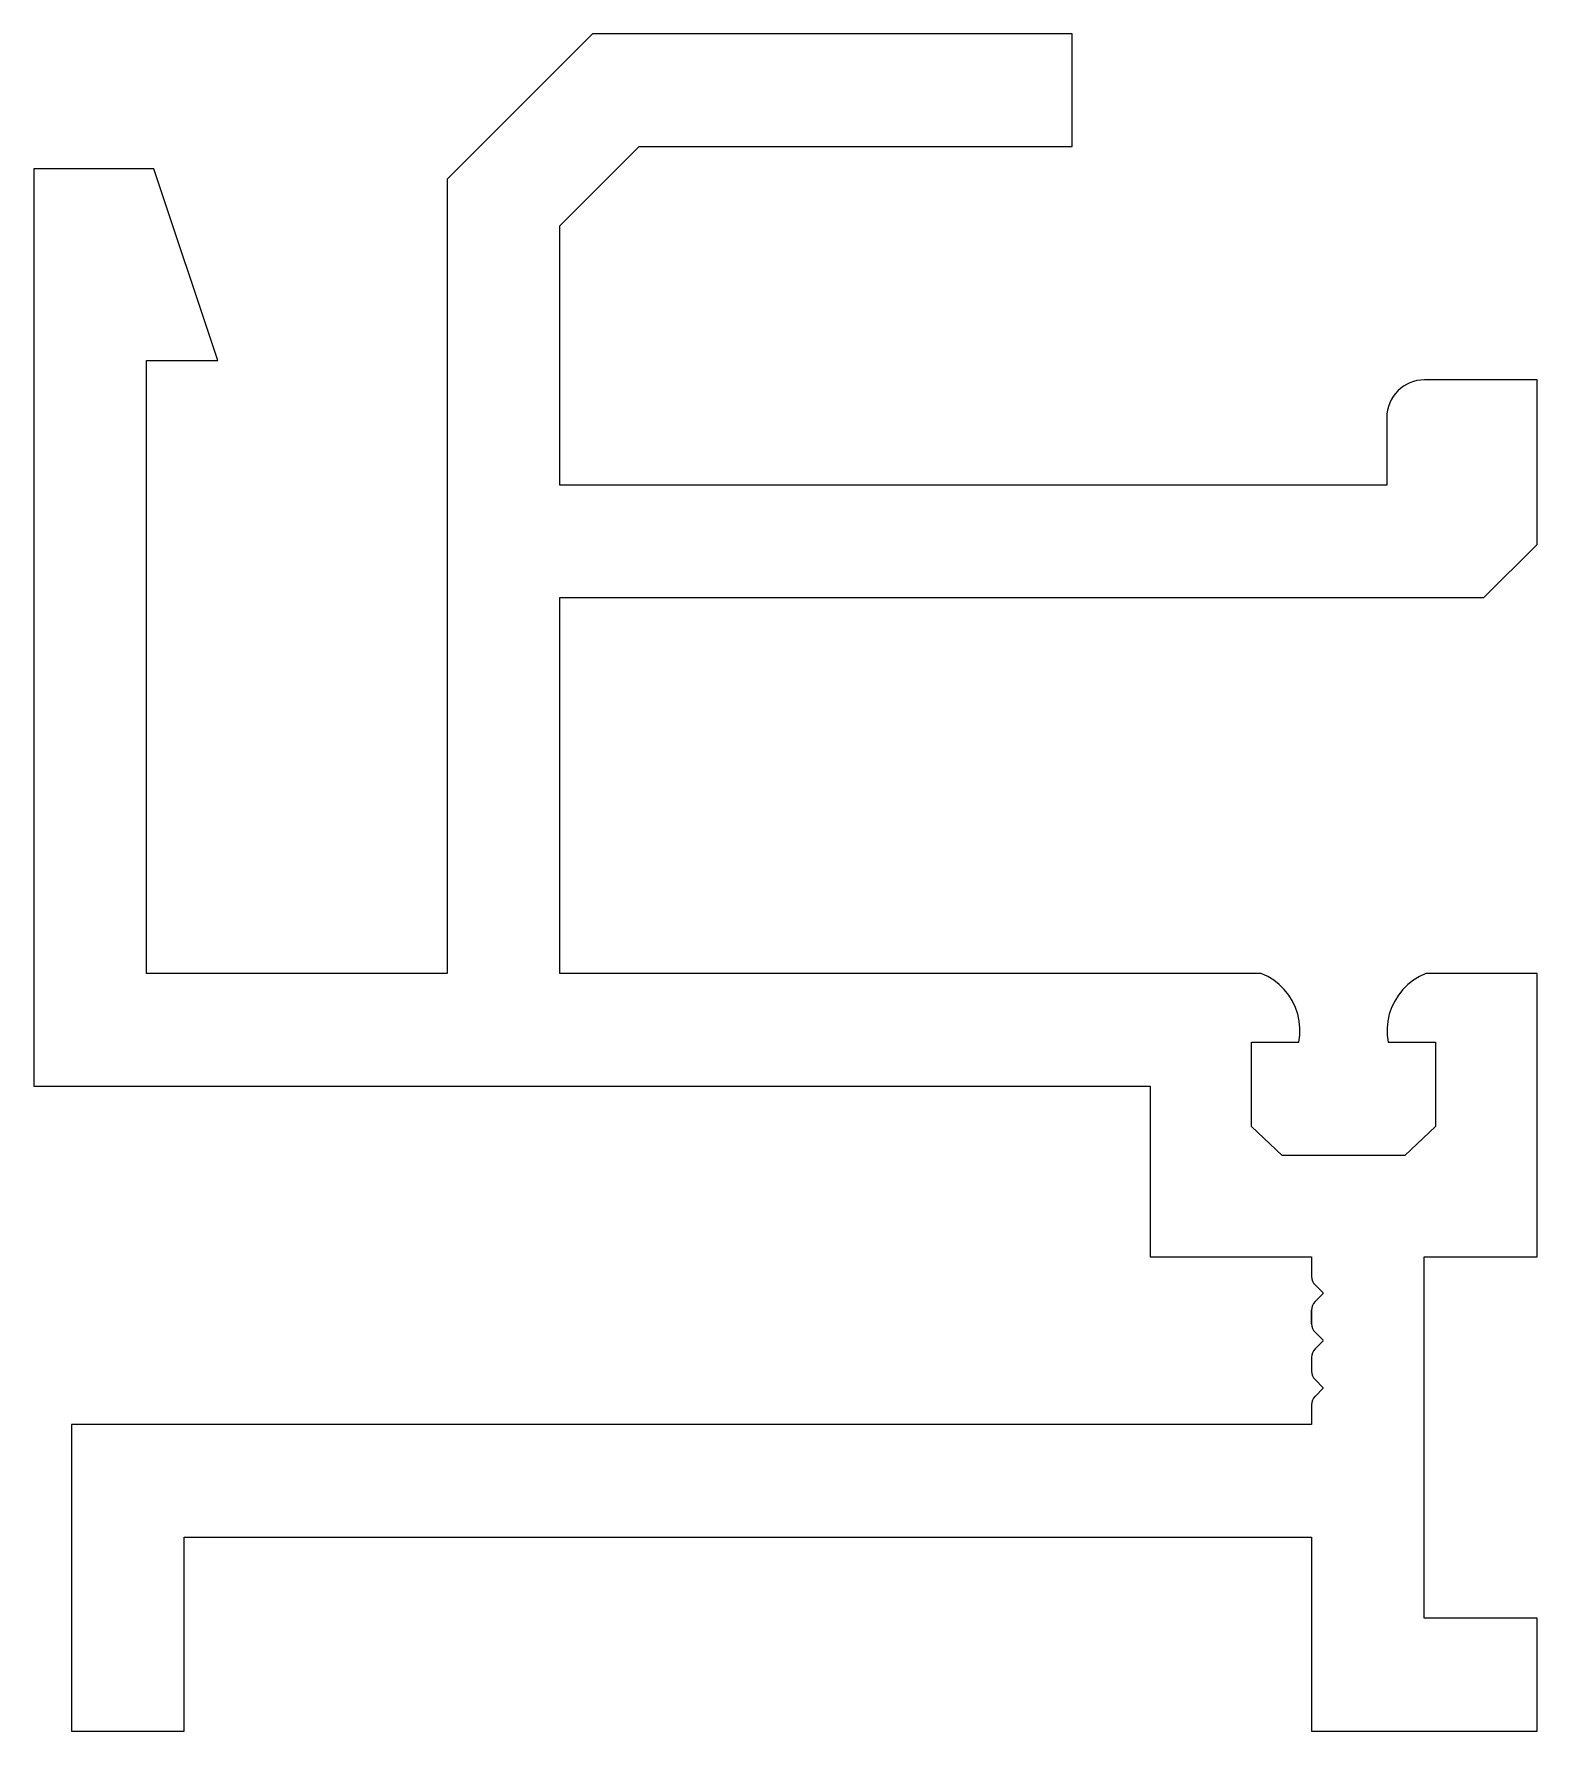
# Model space of a CAD drawing. Extents: x -16.3 to 15.5, y 0.4 to 36.3.
import ezdxf

# ---------------------------------------------------------------- set-up
doc = ezdxf.new("R2010")
doc.units = 0
doc.layers.add('_20', color=253, linetype='CONTINUOUS')

msp = doc.modelspace()

# ---------------------------------------------------------------- linework, layer by layer
at = {"layer": '_20', "color": 7}
for p, q in [((-4.468, 36.278), (-7.536, 33.21)), ((5.665, 36.278), (-4.468, 36.278)), ((5.665, 33.898), (5.665, 36.278)), ((-5.156, 32.224), (-3.482, 33.898)), ((-3.482, 33.898), (5.665, 33.898)), ((-13.731, 33.431), (-16.266, 33.431)), ((-16.266, 33.431), (-16.266, 14.058)), ((-12.383, 29.379), (-13.731, 33.431)), ((-7.536, 33.21), (-7.536, 16.436)), ((-5.156, 26.751), (-5.156, 32.224)), ((-13.886, 16.436), (-13.886, 29.379)), ((-13.886, 29.379), (-12.383, 29.379)), ((15.481, 28.973), (13.106, 28.973)), ((15.481, 25.496), (15.481, 28.973)), ((12.306, 28.173), (12.306, 26.751)), ((12.306, 26.751), (-5.156, 26.751)), ((14.359, 24.373), (15.481, 25.496)), ((-5.156, 16.436), (-5.156, 24.373)), ((-5.156, 24.373), (14.359, 24.373)), ((-7.536, 16.436), (-13.886, 16.436)), ((9.656, 16.436), (-5.156, 16.436)), ((9.656, 16.436), (7.461, 16.436)), ((9.792, 16.373), (9.656, 16.436)), ((9.919, 16.294), (9.792, 16.373)), ((10.036, 16.202), (9.919, 16.294)), ((10.142, 16.096), (10.036, 16.202)), ((12.752, 16.202), (12.646, 16.096)), ((12.869, 16.294), (12.752, 16.202)), ((12.996, 16.373), (12.869, 16.294)), ((13.132, 16.436), (12.996, 16.373)), ((15.481, 16.436), (13.132, 16.436)), ((15.481, 10.453), (15.481, 16.436)), ((10.235, 15.98), (10.142, 16.096)), ((10.314, 15.853), (10.235, 15.98)), ((10.378, 15.718), (10.314, 15.853)), ((12.474, 15.853), (12.41, 15.718)), ((12.553, 15.98), (12.474, 15.853)), ((12.646, 16.096), (12.553, 15.98)), ((10.427, 15.577), (10.378, 15.718)), ((10.458, 15.431), (10.427, 15.577)), ((10.473, 15.282), (10.458, 15.431)), ((12.33, 15.431), (12.315, 15.282)), ((12.361, 15.577), (12.33, 15.431)), ((12.41, 15.718), (12.361, 15.577)), ((10.451, 14.985), (10.471, 15.133)), ((10.471, 15.133), (10.473, 15.282)), ((12.315, 15.282), (12.317, 15.133)), ((12.317, 15.133), (12.337, 14.985)), ((9.451, 13.204), (9.451, 14.985)), ((9.451, 14.985), (10.451, 14.985)), ((12.337, 14.985), (13.337, 14.985)), ((13.337, 14.985), (13.337, 13.204)), ((-16.266, 14.058), (7.307, 14.058)), ((7.307, 14.058), (7.307, 10.453)), ((10.099, 12.593), (9.451, 13.204)), ((13.337, 13.204), (12.689, 12.593)), ((12.689, 12.593), (10.099, 12.593)), ((12.689, 12.593), (12.689, 12.593)), ((7.307, 10.453), (10.719, 10.453)), ((10.719, 10.453), (10.719, 10.036)), ((13.099, 2.817), (13.099, 10.453)), ((13.099, 10.453), (15.481, 10.453)), ((10.719, 10.036), (10.719, 10.036)), ((10.792, 9.859), (10.963, 9.688)), ((10.719, 9.328), (10.719, 9.036)), ((10.719, 9.036), (10.719, 9.328)), ((10.719, 9.328), (10.719, 9.036)), ((10.719, 9.036), (10.719, 9.328)), ((10.719, 9.328), (10.719, 9.036)), ((10.963, 9.676), (10.792, 9.505)), ((10.792, 8.859), (10.963, 8.688)), ((10.963, 8.676), (10.792, 8.505)), ((10.719, 8.329), (10.719, 8.036)), ((10.792, 7.859), (10.963, 7.688)), ((10.963, 7.676), (10.792, 7.505)), ((10.719, 7.329), (10.719, 6.911)), ((10.719, 6.911), (-15.474, 6.911)), ((-15.474, 6.911), (-15.474, 0.436)), ((-13.092, 0.436), (-13.092, 4.531)), ((-13.092, 4.531), (10.718, 4.531)), ((10.718, 4.531), (10.718, 0.436)), ((13.1, 4.531), (13.099, 4.531)), ((15.481, 2.817), (13.099, 2.817)), ((15.481, 0.436), (15.481, 2.817)), ((-15.474, 0.436), (-13.092, 0.436)), ((10.718, 0.436), (15.481, 0.436))]:
    msp.add_line(p, q, dxfattribs=at)
for centre, radius, start, end in [((13.106, 28.173), 0.8, 90, 180), ((10.969, 10.036), 0.25, 180, 225), ((10.957, 9.682), 0.008, 315, 45), ((10.969, 9.328), 0.25, 135, 180), ((10.969, 9.036), 0.25, 180, 225), ((10.957, 8.682), 0.008, 315, 45), ((10.969, 8.329), 0.25, 135, 180), ((10.969, 8.036), 0.25, 180, 225), ((10.957, 7.682), 0.008, 315, 45), ((10.969, 7.329), 0.25, 135, 180)]:
    msp.add_arc(centre, radius, start, end, dxfattribs=at)

doc.saveas('drawing.dxf')
